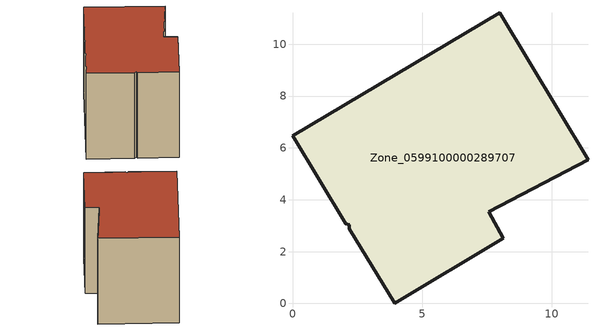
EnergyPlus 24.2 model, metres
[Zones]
Zone_0599100000289707
 floor ground (C_G): 3.94,0 2.19,2.88 2.19,3.03 2.06,3.08 0,6.46 7.99,11.22 11.4,5.55 7.58,3.53 8.13,2.52 z0
 wall outside (C_F): 3.94,0 8.13,2.52 7.58,3.53 11.4,5.55 7.99,11.22 0,6.46 2.06,3.08 2.19,3.03 2.19,2.88 3.94,0 z0:8.53
 roof outside (C_R): 2.19,2.88 3.94,0 8.13,2.52 7.58,3.53 11.4,5.55 7.99,11.22 0,6.46 2.06,3.08 2.19,3.03 z8.53
[BUILDING]
Pand.0599100000289707: North Axis=0; Terrain=City; Loads Convergence Tolerance Value=0.04; Temperature Convergence Tolerance Value=0.4; Solar Distribution=FullExterior; Maximum Number of Warmup Days=25; Minimum Number of Warmup Days=1
[Site:Location]
Rotterdam.The.Hague.AP_ZH_NLD Design_Conditions: Latitude=51.96; Longitude=4.45; Time Zone=1; Elevation=-4.5
[SITE:GROUNDTEMPERATURE:BUILDINGSURFACE]
18, 18, 18, 18, 18, 18, 18, 18, 18, 18, 18, 18
[MATERIAL] Thermal Absorptance=0.9; Solar Absorptance=0.7; Visible Absorptance=0.7
Name | Roughness | Thickness | Conductivity | Density | Specific Heat
G.TI.1946-1964 | MediumSmooth | 0.15 | 1 | 540 | 1210
F.TI.1946-1964 | Rough | 0.3 | 0.857143 | 1920 | 840
R.TI.1946-1964 | MediumRough | 0.2 | 0.277778 | 1500 | 1000
[CONSTRUCTION]
C_G: G.TI.1946-1964
C_F: F.TI.1946-1964
C_R: R.TI.1946-1964
[ZONE]
Zone_0599100000289707: Type=1; Multiplier=1; Ceiling Height=Autocalculate; Volume=Autocalculate; Floor Area=autocalculate; Part of Total Floor Area=Yes
[ZONEINFILTRATION:DESIGNFLOWRATE]
Infil_Zone_0599100000289707: Zone or ZoneList or Space or SpaceList=Zone_0599100000289707; Schedule=AlwaysOn; Design Flow Rate Calculation Method=Flow/Area; Flow Rate per Floor Area=0.003; Constant Term Coefficient=1; Temperature Term Coefficient=0; Velocity Term Coefficient=0; Velocity Squared Term Coefficient=0
[HVACTEMPLATE:ZONE:IDEALLOADSAIRSYSTEM]
Zone_0599100000289707: Maximum Heating Supply Air Temperature=50; Minimum Cooling Supply Air Temperature=13; Maximum Heating Supply Air Humidity Ratio=0.0156; Minimum Cooling Supply Air Humidity Ratio=0.0077; Heating Limit=NoLimit; Cooling Limit=NoLimit; Dehumidification Control Type=ConstantSensibleHeatRatio; Cooling Sensible Heat Ratio=0.7; Dehumidification Setpoint=60; Humidification Control Type=None; Humidification Setpoint=30; Outdoor Air Method=None; Outdoor Air Flow Rate per Person=0.00944; Outdoor Air Flow Rate per Zone Floor Area=0; Outdoor Air Flow Rate per Zone=0; Demand Controlled Ventilation Type=None; Outdoor Air Economizer Type=NoEconomizer; Heat Recovery Type=None; Sensible Heat Recovery Effectiveness=0.7; Latent Heat Recovery Effectiveness=0.65
[ZONECONTROL:THERMOSTAT]
ThermostatControl_Zone_0599100000289707: Zone or ZoneList=Zone_0599100000289707; Control Type Schedule=DualSetpointControlType; Control 1=Thermostat_Zone_0599100000289707; Temperature Difference Between Cutout And Setpoint=0
[THERMOSTATSETPOINT:DUALSETPOINT]
Thermostat_Zone_0599100000289707: Heating Setpoint Temperature Schedule=HeatingSetpoint_Zone_0599100000289707; Cooling Setpoint Temperature Schedule=CoolingSetpoint_Zone_0599100000289707
[SCHEDULE:COMPACT]
HeatingSetpoint_Zone_0599100000289707: Through: 12/31, For: AllDays, Until: 24:00, 21
CoolingSetpoint_Zone_0599100000289707: Through: 12/31, For: AllDays, Until: 24:00, 24
DualSetpointControlType: Through: 12/31, For: AllDays, Until: 24:00, 4
AlwaysOn: Through: 12/31, For: AllDays, Until: 24:00, 1
